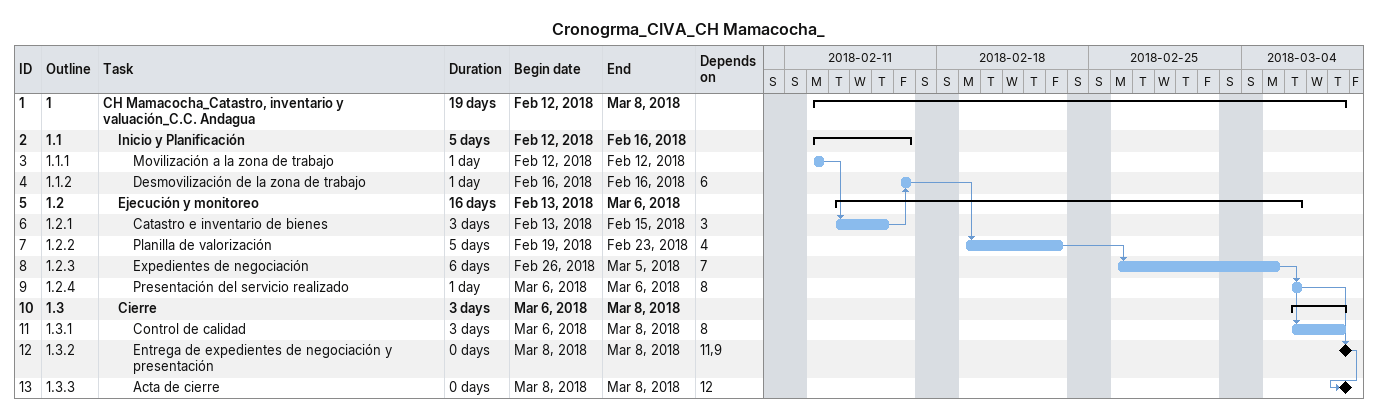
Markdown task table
Cronogrma_CIVA_CH Mamacocha_

| ID | WBS | Task | Duration | Start | Finish | Predecessors |
|---|---|---|---|---|---|---|
| 1 | 1 | **CH Mamacocha_Catastro, inventario y valuación_C.C. Andagua** | 19d | 2018-02-12 | 2018-03-08 |  |
| 2 | 1.1 | **Inicio y Planificación** | 5d | 2018-02-12 | 2018-02-16 |  |
| 3 | 1.1.1 | Movilización a la zona de trabajo | 1d | 2018-02-12 | 2018-02-12 |  |
| 4 | 1.1.2 | Desmovilización de la zona de trabajo | 1d | 2018-02-16 | 2018-02-16 | 6 |
| 5 | 1.2 | **Ejecución y monitoreo** | 16d | 2018-02-13 | 2018-03-06 |  |
| 6 | 1.2.1 | Catastro e inventario de bienes | 3d | 2018-02-13 | 2018-02-15 | 3 |
| 7 | 1.2.2 | Planilla de valorización | 5d | 2018-02-19 | 2018-02-23 | 4 |
| 8 | 1.2.3 | Expedientes de negociación | 6d | 2018-02-26 | 2018-03-05 | 7 |
| 9 | 1.2.4 | Presentación del servicio realizado | 1d | 2018-03-06 | 2018-03-06 | 8 |
| 10 | 1.3 | **Cierre** | 3d | 2018-03-06 | 2018-03-08 |  |
| 11 | 1.3.1 | Control de calidad | 3d | 2018-03-06 | 2018-03-08 | 8 |
| 12 | 1.3.2 | Entrega de expedientes de negociación y presentación | 0d | 2018-03-08 | 2018-03-08 | 11, 9 |
| 13 | 1.3.3 | Acta de cierre | 0d | 2018-03-08 | 2018-03-08 | 12 |
